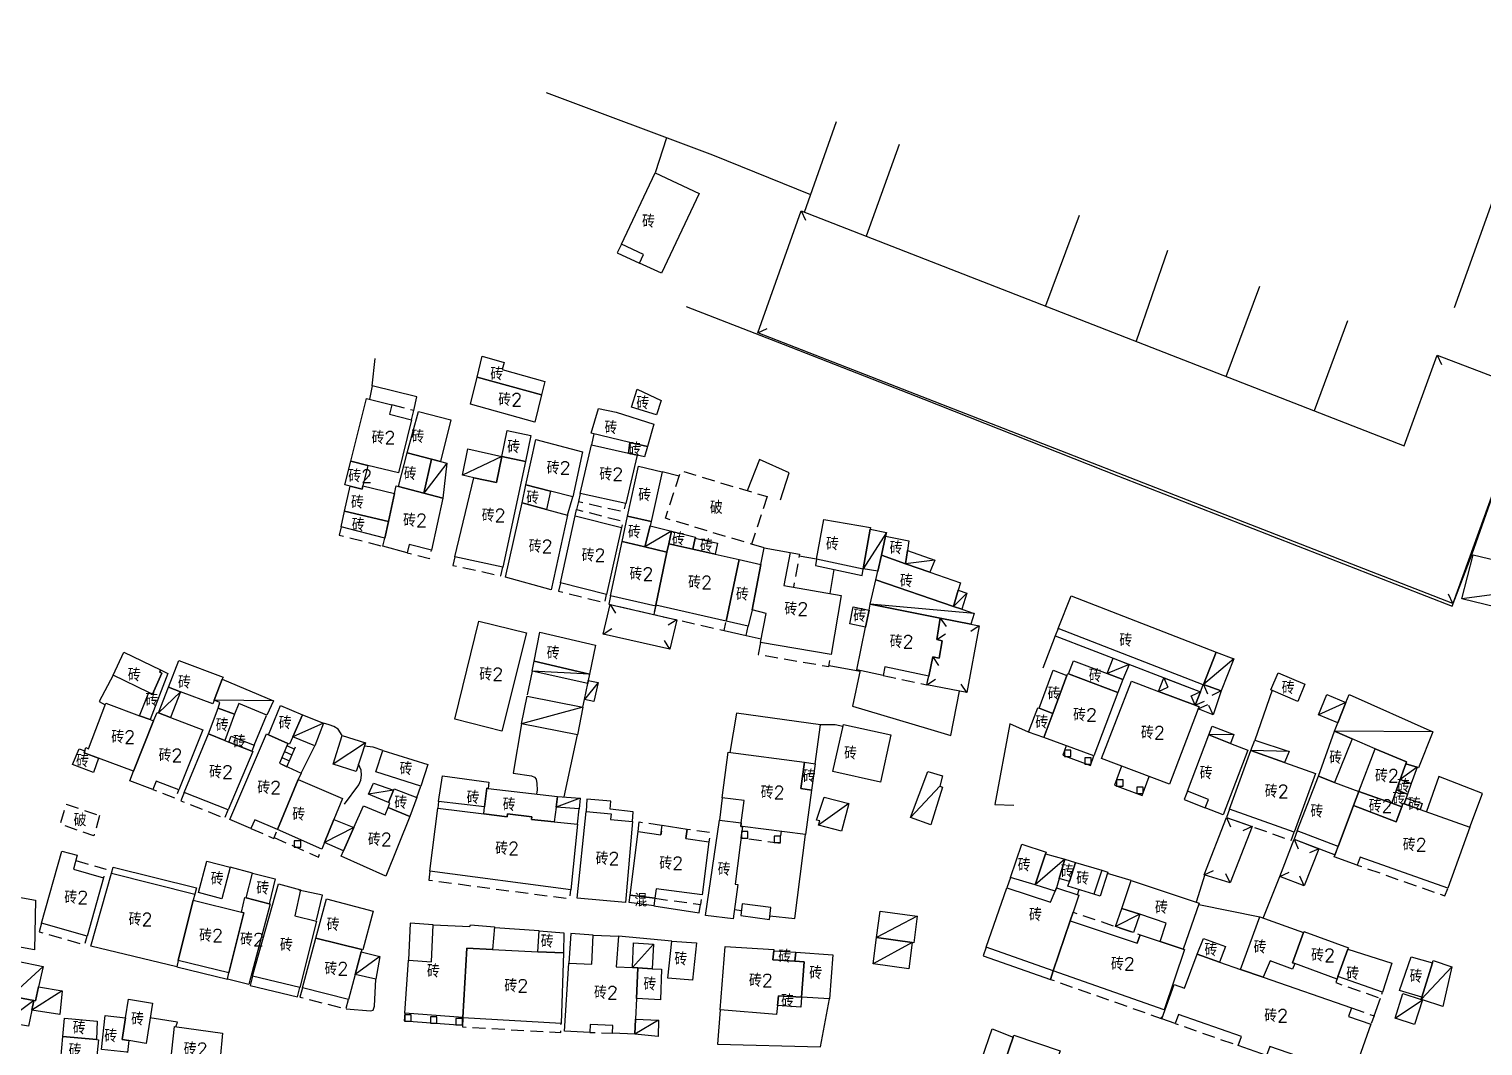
# Model space of a CAD drawing. Header units: millimetres. Extents: x 198 to 1143, y 0 to 936.
# Drawn here: x 442.6 to 668.9, y 725.9 to 884.2 of the extents above; entities that cross this region are included whole.
import ezdxf

# ---------------------------------------------------------------- set-up
doc = ezdxf.new("R2010")
doc.units = ezdxf.units.MM
doc.linetypes.add('X5', pattern=[3, 2, -1])
doc.layers.add('OldHouse', color=17, linetype='Continuous')
doc.layers.add('Text', color=252, linetype='Continuous')
doc.styles.add('HZ', font='rs.shx', dxfattribs={"width": 0.8, "bigfont": 'hztxt.shx'})
doc.linetypes.add('443', pattern='A,9.4,[169,AAA.SHX,S=1,R=0,X=0,Y=0.15],0.6', length=10)

# ---------------------------------------------------------------- blocks, each defined once
blk = doc.blocks.new('gc291')
blk.add_lwpolyline([(-0.5, -0.5), (0.5, -0.5), (0.5, 0.5), (-0.5, 0.5), (-0.5, -0.5)])

msp = doc.modelspace()

# ---------------------------------------------------------------- linework, layer by layer
at = {"layer": 'OldHouse', "linetype": '443', "flags": 128}
for points in [[(544.9, 841.02), (559.97, 835.19), (581.87, 826.62), (612.15, 814.62), (664.08, 794.42), (667.18, 802.54), (677.96, 833.12), (687.11, 858.67), (693.6, 877.26), (673.69, 884.22)], [(523.07, 874.33), (549, 864.63), (564.25, 858.46)], [(563.29, 855.74), (568.26, 869.83)], [(541.79, 867.28), (540.06, 861.82)], [(578.01, 866.23), (572.9, 851.99)], [(671.3, 860.08), (664.4, 840.81)], [(606.02, 855.19), (600.8, 841.12)], [(619.8, 849.77), (614.89, 835.62)], [(628.89, 830.16), (634.16, 844.23)], [(647.82, 838.79), (642.61, 824.81)], [(496.02, 828.69), (496.49, 832.96)], [(502.47, 824.85), (502.96, 826.99), (496.02, 828.69), (495.59, 826.62)], [(530.52, 821.22), (530.16, 819.52)], [(559.54, 810.93), (560.89, 815.17), (556.28, 817.25), (554.35, 812.37)], [(543.79, 814.63), (541.15, 815.32)], [(526.43, 808.56), (527.24, 811.39)], [(528.11, 810.69), (527.83, 809.44)], [(557, 803.49), (555.06, 804.04)], [(565.17, 801.72), (562.46, 802.18)], [(567.31, 796.35), (567.91, 800.11)], [(554.2, 789.83), (556.55, 789.3)], [(602.31, 789.8), (600.38, 784.74)], [(567.13, 785.15), (571.97, 784.3)], [(455.71, 783.67), (453.5, 779.54), (454.47, 779.02)], [(520.89, 784.26), (520.14, 780.57)], [(571.94, 784.44), (570.75, 778.82), (582.45, 775.35), (586.07, 774.27), (587.39, 781.17)], [(636.06, 781.31), (633.38, 773.53)], [(528.81, 778.7), (529.05, 779.88)], [(477.63, 772.76), (479.59, 777.38)], [(491.36, 774.28), (490.72, 775.23), (490.02, 775.64), (489.32, 775.94), (488.45, 776.2)], [(519.25, 776.06), (517.93, 768.4), (520.82, 767.97), (521.25, 767.8), (521.52, 767.48), (521.65, 766.8), (521.71, 765.75), (521.58, 765.17)], [(564.94, 769.85), (565.77, 775.91), (552.72, 777.73), (551.68, 771.62)], [(598.16, 774.8), (595.24, 776.1), (592.93, 763.54), (595.88, 763.41)], [(525.87, 764.7), (527.94, 774.39)], [(569.26, 775.68), (568.07, 775.9), (565.61, 775.92)], [(484.94, 768.4), (487.07, 772.66)], [(497.67, 771.92), (496.18, 772.43), (494.79, 772.6)], [(491.69, 763.6), (493.96, 766.59), (494.26, 767.3), (494.34, 768.11), (494.28, 768.86), (493.9, 769.81)], [(666.85, 760.02), (668.8, 765.26), (662, 767.86), (660.07, 762.41)], [(502.95, 764.62), (503.57, 766.4)], [(506.34, 763.99), (506.24, 762.95)], [(527.98, 760.44), (528.21, 762.83)], [(536.53, 760.89), (536.62, 762.36), (533.06, 762.79), (533.17, 764.06), (529.44, 764.33), (529.29, 762.41)], [(550.47, 764.58), (550.04, 761.1)], [(557.9, 746.2), (561.77, 745.77), (563.46, 758.88)], [(477.4, 752.86), (473.91, 753.75)], [(595.34, 752.16), (594.8, 750.56)], [(614.14, 751.67), (610.43, 752.78)], [(625.6, 752.63), (624.23, 748.34)], [(634.65, 745.85), (637.25, 752.34)], [(487.36, 745.53), (488.27, 749.4), (484.58, 750.18)], [(605.79, 749.45), (606.05, 750.28)], [(539.86, 747.73), (546.88, 746.68), (547.09, 747.95)], [(552.39, 747.17), (553.48, 747.04)], [(624.65, 747.95), (634.14, 746.03)], [(505.5, 744.78), (501.93, 745.05), (501.69, 739.3)], [(521.99, 743.85), (515.12, 744.35)], [(530.4, 743.19), (526.91, 743.42), (526.61, 738.84)], [(542.64, 742.25), (534.32, 743.01)], [(491.95, 731.73), (495.73, 731.41), (496.16, 731.51), (496.35, 732.11), (496.59, 736.35)], [(550.18, 731.57), (549.77, 726.2), (565.79, 725.78), (567.19, 733.26)], [(651.93, 730.63), (652.92, 733.39)], [(465.48, 728.93), (465.74, 729.65), (461.39, 730.32)]]:
    msp.add_lwpolyline(points, dxfattribs=at)
at = {"layer": 'OldHouse', "linetype": 'Continuous', "flags": 128}
for points in [[(546.92, 858.65), (541.02, 846.21), (537.59, 847.79), (538.23, 849.15), (534.8, 850.73), (540.06, 861.82)], [(522.36, 827.28), (512.34, 830.06), (513.12, 833.3), (516.55, 832.3), (516.25, 831.25), (522.86, 829.35)], [(522.36, 827.28), (521.32, 823.04), (511.3, 825.82), (512.34, 830.06)], [(540.96, 826.39), (540.27, 824.2), (536.35, 825.39), (537.24, 828.17)], [(495.36, 816.3), (492.69, 816.96), (495.15, 826.74), (499.08, 825.72), (498.72, 824.27), (502.11, 823.39), (500.09, 815.13)], [(506.66, 816.89), (505.22, 817.26), (501.45, 818.24), (503.21, 824.7), (508.25, 823.42)], [(538.84, 819.23), (536.1, 819.89), (530.08, 821.33), (531.22, 825.16), (533.99, 824.57), (539.87, 822.72)], [(519.87, 816.89), (516.2, 817.67), (517.04, 821.73), (520.71, 820.95)], [(523.77, 812.29), (519.95, 813.28), (521.46, 820.32), (528.75, 818.43), (527.24, 811.39)], [(535.88, 818.23), (537.25, 817.92), (535.49, 810.36), (528.4, 811.95), (530.16, 819.52)], [(538.84, 819.23), (538.37, 817.66), (537.25, 817.92), (535.88, 818.23), (536.1, 819.89)], [(495.36, 816.3), (494.58, 813.14), (494.45, 812.61), (492.57, 813.08), (491.78, 813.27), (492.69, 816.96)], [(505.22, 817.26), (504.03, 812.01), (500.09, 813.03), (501.45, 818.24)], [(506.66, 816.89), (507.63, 816.64), (507.03, 811.23), (504.03, 812.01), (505.22, 817.26)], [(519.87, 816.89), (516.35, 800.49), (508.9, 802.1), (511.83, 814.39), (515.36, 813.63), (516.2, 817.67)], [(516.2, 817.67), (515.36, 813.63), (511.83, 814.39), (510.07, 814.77), (510.89, 818.88)], [(539.44, 807.55), (535.76, 808.41), (537.48, 816.18), (541.15, 815.32)], [(499.51, 811.95), (498.55, 807.6), (491.71, 809.2), (492.57, 813.08), (494.45, 812.61), (494.58, 813.14)], [(500.09, 813.03), (504.03, 812.01), (507.03, 811.23), (505.23, 803.09), (501.75, 803.99), (501.47, 802.72), (497.69, 803.71), (497.97, 804.98), (498.55, 807.6), (499.51, 811.95), (499.76, 813.12)], [(523.77, 812.29), (523.16, 809.45), (519.35, 810.48), (519.95, 813.28)], [(523.16, 809.45), (526.43, 808.56), (523.89, 796.94), (516.74, 798.89), (519.35, 810.48)], [(498.55, 807.6), (497.97, 804.98), (491.17, 806.75), (491.71, 809.2)], [(534.81, 806.65), (532.5, 796.2), (525.31, 798.02), (527.62, 808.46)], [(539.44, 807.55), (539.27, 806.89), (538.42, 803.64), (534.9, 804.47), (535.76, 808.41)], [(573.53, 806.38), (572.43, 800.19), (572.43, 800.16), (565.17, 801.72), (566.31, 807.86), (573.57, 806.65)], [(542.57, 806.05), (542.16, 804.12), (541.89, 802.82), (538.42, 803.64), (539.27, 806.89)], [(546.29, 804.97), (545.93, 803.26), (542.16, 804.12), (542.57, 806.05), (546.33, 805.15)], [(575.92, 805.28), (575.25, 802.31), (574.7, 799.86), (572.43, 800.19), (573.53, 806.38), (576.06, 805.88)], [(538.42, 803.64), (541.89, 802.82), (540.17, 794.56), (540.13, 794.37), (533.12, 796), (534.9, 804.47)], [(545.93, 803.26), (549.39, 802.48), (553.11, 801.64), (551.11, 792.07), (540.17, 794.56), (541.89, 802.82), (542.16, 804.12)], [(549.39, 802.48), (545.93, 803.26), (546.29, 804.97), (549.75, 804.18)], [(555.17, 793.8), (556.51, 800.87), (557, 803.49), (561.04, 802.75), (560.09, 797.63), (568.99, 796.05), (567.42, 786.87), (556.44, 788.76), (557.3, 793.26)], [(579.31, 803.06), (579.02, 801.01), (575.25, 802.31), (575.92, 805.28), (579.53, 804.58)], [(556.51, 800.87), (555.17, 793.8), (554.55, 791.29), (551.11, 792.07), (553.11, 801.64)], [(579.02, 801.01), (582.79, 799.7), (587.56, 798.05), (587.22, 796.91), (586.47, 794.36), (574.39, 798.52), (574.7, 799.86), (575.25, 802.31)], [(582.79, 799.7), (579.02, 801.01), (579.31, 803.06), (583.57, 801.57)], [(685.13, 798.14), (683.33, 791.21), (665.57, 795.54), (667.37, 802.39)], [(586.47, 794.36), (587.78, 793.91), (589.72, 793.24), (589.17, 791.61), (584.43, 792.55), (573.53, 794.72), (574.39, 798.52)], [(587.78, 793.91), (586.47, 794.36), (587.22, 796.91), (588.54, 796.44)], [(573.34, 793.79), (572.8, 791.15), (570.34, 791.64), (570.89, 794.28)], [(584.43, 792.55), (583.89, 789.21), (584.72, 789.02), (584.26, 786.32), (583.28, 786.51), (582.63, 783.51), (575.81, 784.96), (575.53, 783.59), (571.42, 784.46), (572.8, 791.15), (573.34, 793.79), (573.53, 794.72)], [(627.36, 787.25), (625.37, 782.21), (625.34, 782.15), (602.75, 790.92), (604.77, 796.01)], [(520.04, 790.25), (516.17, 774.93), (508.9, 776.79), (512.62, 792.06)], [(529.84, 783.81), (521.21, 785.86), (522.11, 790.36), (530.75, 788.31)], [(463.06, 784.46), (462.95, 784.14), (463.27, 783.98), (461.84, 780.68), (461.28, 780.96), (455.71, 783.67), (457.37, 787.21)], [(472.69, 783.04), (471.43, 779.78), (471.2, 779.17), (466.19, 781.07), (464.31, 781.78), (465.91, 785.94), (472.8, 783.33)], [(529.84, 783.81), (529.65, 782.84), (529.55, 782.34), (520.89, 784.26), (521.21, 785.86)], [(610.4, 783.91), (612.84, 782.98), (612.07, 780.94), (604.4, 783.86), (605.17, 785.9)], [(612.84, 782.98), (610.4, 783.91), (611.32, 786.31), (613.84, 785.33)], [(628.12, 781.21), (625.37, 782.21), (627.36, 787.25), (630.09, 786.19)], [(461.47, 776.74), (459.81, 777.35), (461.28, 780.96), (461.84, 780.68), (463.27, 783.98), (462.95, 784.14), (463.06, 784.46), (464.22, 783.9)], [(474.59, 777.61), (472.03, 778.53), (472.3, 779.4), (471.43, 779.78), (472.69, 783.04), (480.67, 779.67), (479.61, 777.43), (475.27, 779.26)], [(529.55, 782.34), (529.65, 782.84), (531.18, 782.5), (530.51, 779.58), (529.05, 779.88)], [(604.14, 783.58), (601.94, 777.68), (599.8, 778.51), (601.97, 784.43)], [(604.4, 783.86), (612.07, 780.94), (608.34, 771.08), (600.55, 773.93), (601.94, 777.68), (604.14, 783.58), (604.26, 783.91)], [(641.13, 782.23), (640.07, 779.55), (635.87, 781.39), (637, 784.03)], [(466.19, 781.07), (464.64, 777.05), (462.77, 777.77), (464.31, 781.78)], [(618.38, 781.12), (624.09, 778.97), (624.69, 778.74), (624.58, 778.44), (620.07, 766.7), (609.49, 770.68), (614.16, 782.71)], [(647.54, 779.4), (646.28, 776.22), (643.3, 777.48), (644.56, 780.67)], [(658.62, 769.33), (656.88, 769.88), (656.99, 770.18), (652.08, 772.2), (648.52, 773.74), (645.77, 774.93), (646.28, 776.22), (647.54, 779.4), (648.04, 780.65), (661.08, 774.86), (658.86, 769.25)], [(459.81, 777.35), (461.47, 776.74), (462, 776.54), (458.89, 768.69), (453.44, 770.72), (451.18, 771.56), (451.29, 771.88), (451.47, 772.4), (451.85, 772.21), (454.58, 779.3)], [(474.59, 777.61), (473.09, 773.5), (470.56, 774.5), (472.03, 778.53)], [(485.15, 777.47), (483.65, 774.04), (483.15, 772.9), (482.87, 773.02), (479.9, 774.36), (481.75, 778.93)], [(528.81, 778.7), (527.94, 774.39), (519.25, 776.06), (520.11, 780.37)], [(599.8, 778.51), (601.94, 777.68), (600.55, 773.93), (598.16, 774.8), (599.62, 778.58)], [(462.77, 777.77), (464.64, 777.05), (469.65, 775.15), (465.94, 765.81), (462.38, 767.17), (461.87, 765.87), (458.31, 767.22), (458.89, 768.69), (462, 776.54), (462.53, 777.86)], [(483.65, 774.04), (485.15, 777.47), (488.45, 776.2), (487.07, 772.66)], [(473.09, 773.5), (473.73, 773.24), (477.28, 771.83), (477.42, 771.78), (473.61, 762.67), (466.76, 765.4), (470.56, 774.5)], [(477.28, 771.83), (473.73, 773.24), (474.08, 774.17), (477.63, 772.76)], [(479.9, 774.36), (482.87, 773.02), (481.57, 769.94), (484.94, 768.4), (484.52, 767.41), (481.27, 759.62), (477.73, 761.16), (477.14, 759.78), (473.84, 761.21), (479.55, 774.51)], [(494.96, 773.11), (493.53, 768.66), (489.94, 769.82), (491.36, 774.28)], [(576.74, 774.36), (575.11, 767.02), (567.71, 768.67), (569.34, 776)], [(629.58, 773.04), (632.26, 771.99), (628.45, 761.93), (625.66, 763.03), (626.15, 764.31), (622.89, 765.59), (626.21, 774.36)], [(629.58, 773.04), (626.21, 774.36), (626.72, 775.73), (630.1, 774.4)], [(648.52, 773.74), (645.78, 766.97), (643.27, 767.92), (645.77, 774.93)], [(451.29, 771.88), (451.18, 771.56), (453.44, 770.72), (452.63, 768.48), (449.37, 769.75), (450.39, 772.18)], [(504.66, 769.73), (503.57, 766.4), (496.58, 768.59), (497.67, 771.92)], [(563.28, 770.09), (562.74, 765.99), (564.4, 765.75), (563.46, 758.88), (553.62, 760.1), (553.39, 760.12), (553.45, 760.66), (553.9, 764.15), (550.47, 764.58), (551.41, 771.65)], [(637.97, 770.08), (642.84, 768.37), (639.51, 759.24), (629.42, 762.8), (632.75, 771.92)], [(637.97, 770.08), (632.75, 771.92), (633.38, 773.53), (638.71, 771.77)], [(656.88, 769.88), (656, 767.42), (655.44, 765.83), (654.69, 763.73), (649.57, 765.54), (652.08, 772.2), (656.99, 770.18)], [(564.4, 765.75), (562.74, 765.99), (563.28, 770.09), (564.94, 769.85)], [(658.62, 769.33), (657.72, 766.81), (656, 767.42), (656.88, 769.88)], [(490.04, 761.19), (488.58, 757.6), (488.16, 756.58), (481.27, 759.62), (484.52, 767.41), (491.37, 764.46)], [(514.04, 766.04), (513.85, 766.06), (513.5, 763.14), (506.34, 763.99), (506.94, 767.99), (514.16, 767.01)], [(584.75, 766.22), (582.97, 760.38), (579.81, 761.49), (582.46, 768.66), (584.76, 768.01), (584.35, 766.36)], [(645.78, 766.97), (649.57, 765.54), (648.74, 763.35), (646.34, 757.01), (639.98, 759.41), (643.27, 767.92)], [(657.72, 766.81), (657.13, 765.14), (655.44, 765.83), (656, 767.42)], [(499.35, 765.73), (498.57, 763.83), (495.46, 765.12), (496.22, 766.82)], [(501.87, 761.64), (498.51, 763.06), (498.78, 763.75), (498.57, 763.83), (499.35, 765.73), (499.46, 765.98), (502.95, 764.62)], [(514.04, 766.04), (524.84, 764.79), (524.62, 763.12), (524.32, 760.81), (520.82, 761.17), (520.87, 761.63), (517.07, 762.09), (517.01, 761.63), (513.37, 762.08), (513.5, 763.14), (513.85, 766.06)], [(524.62, 763.12), (524.84, 764.79), (528.37, 764.5), (528.21, 762.83)], [(654.69, 763.73), (656.23, 763.18), (655.37, 760.83), (648.74, 763.35), (649.57, 765.54)], [(657.13, 765.14), (656.91, 764.53), (656.59, 763.63), (656.41, 763.69), (656.23, 763.18), (654.69, 763.73), (655.44, 765.83)], [(498.51, 763.06), (501.87, 761.64), (498.13, 752.39), (491.19, 755.49), (491.56, 756.33), (493.15, 759.92), (494.67, 763.33), (498.04, 761.9)], [(513.37, 762.08), (517.01, 761.63), (517.07, 762.09), (520.87, 761.63), (520.82, 761.17), (524.32, 760.81), (527.98, 760.44), (526.93, 750.25), (504.99, 753.14), (506.24, 762.95)], [(570.21, 763.7), (569.07, 759.38), (565.45, 760.32), (565.67, 760.97), (565.18, 761.07), (566.34, 764.69)], [(656.59, 763.63), (659.1, 762.75), (666.85, 760.02), (663.39, 750.52), (649.76, 755.31), (649.31, 754.1), (645.72, 755.36), (646.34, 757.01), (648.74, 763.35), (655.37, 760.83), (656.23, 763.18), (656.41, 763.69)], [(659.1, 762.75), (656.59, 763.63), (656.91, 764.53), (659.39, 763.66)], [(493.15, 759.92), (491.56, 756.33), (488.58, 757.6), (490.04, 761.19)], [(536.53, 760.89), (535.45, 748.26), (527.91, 748.94), (529.29, 762.41), (533.18, 762.08), (533.1, 761.18)], [(540.01, 748.92), (536.14, 749.43), (537.39, 759.34), (540.95, 758.81), (541.13, 760.29), (545.04, 759.71), (544.85, 758.22), (548.41, 757.69), (547.35, 749.46), (540.19, 750.41)], [(553.45, 760.66), (553.39, 760.12), (553.62, 760.1), (552.5, 751.12), (552.93, 751.07), (552.2, 745.75), (547.91, 746.23), (550.04, 761.1)], [(454.19, 752.13), (451.65, 743.05), (444.55, 745.04), (447.69, 756.26), (450.12, 755.63), (449.51, 753.44)], [(600.82, 755.87), (599.17, 751), (595.34, 752.16), (597.09, 757.33), (600.9, 756.12)], [(603.8, 754.99), (602.93, 752.03), (602.5, 750.54), (602.29, 750.06), (599.17, 751), (600.82, 755.87)], [(473.91, 753.75), (472.64, 748.84), (469, 749.82), (470.28, 754.72)], [(605.47, 754.5), (604.52, 751.56), (602.93, 752.03), (603.8, 754.99)], [(604.52, 751.56), (605.47, 754.5), (609.55, 753.29), (608.34, 749.56), (604.28, 750.83)], [(468.17, 748.63), (465.83, 739.25), (465.59, 738.28), (452.25, 741.49), (455.42, 752.82), (468.41, 749.58)], [(479.99, 748.08), (476.4, 749.01), (477.4, 752.86), (480.93, 751.95)], [(487.33, 745.37), (484.76, 735.05), (477.41, 736.8), (481.42, 751.19), (484.85, 750.26), (483.98, 746.21)], [(622.2, 741.01), (618.66, 742.2), (619.6, 745.06), (615.47, 746.43), (612.65, 747.36), (614.14, 751.67), (624.73, 748.17)], [(443.61, 748.63), (443.45, 740.88), (433.97, 742.6), (434.13, 750.34)], [(476.4, 749.01), (479.99, 748.08), (480.13, 748.04), (476.83, 735.53), (473.48, 736.35), (473.72, 737.32), (476.05, 746.66), (475.69, 746.75), (476.19, 749.07)], [(540.01, 748.92), (539.86, 747.73), (536, 748.28), (536.14, 749.43)], [(602.29, 750.06), (602.5, 750.54), (605.98, 749.39), (605.09, 746.76), (604.64, 745.43), (602, 737.63), (591.57, 741.31), (594.8, 750.56), (601.55, 748.32)], [(475.69, 746.75), (476.05, 746.66), (473.72, 737.32), (465.83, 739.25), (468.17, 748.63)], [(494.41, 740.96), (487.23, 742.74), (488.88, 748.82), (496.17, 746.9), (494.55, 740.92)], [(580.05, 742.03), (574.51, 742.82), (575.06, 746.92), (580.84, 746.13), (580.29, 742)], [(615.47, 746.43), (614.48, 743.6), (611.67, 744.55), (612.65, 747.36)], [(514.73, 740.95), (510.75, 741.14), (510.13, 730.37), (501.08, 731.02), (501.69, 739.3), (505.26, 739.06), (505.5, 744.78), (511.22, 744.51), (511.33, 744.81), (515.06, 744.46)], [(618.66, 742.2), (622.2, 741.01), (622.42, 740.93), (619.24, 731.57), (602, 737.63), (604.64, 745.43), (615.07, 741.93), (615.52, 743.25)], [(640.95, 743.61), (639.24, 738.9), (639.61, 738.76), (639.25, 737.88), (635.75, 739.18), (634.66, 736.64), (631.16, 737.86), (634.14, 746.03)], [(494.41, 740.96), (494.31, 740.57), (493.37, 737.05), (492.34, 733.17), (485.16, 734.98), (487.23, 742.74)], [(525.79, 740.42), (521.79, 740.61), (521.99, 743.85), (525.82, 743.53)], [(536.51, 738.13), (537.35, 738.08), (537.15, 733.31), (537.01, 730.1), (536.91, 727.77), (533.41, 727.92), (533.46, 729.12), (529.96, 729.26), (529.91, 728.06), (525.92, 728.23), (526.61, 738.84), (530.19, 738.69), (530.4, 743.19), (534.32, 743.01), (534, 738.28)], [(546.48, 741.98), (545.85, 736.2), (542.02, 736.47), (542.64, 742.25)], [(580.05, 742.03), (579.51, 737.94), (573.97, 738.73), (574.51, 742.82)], [(627.89, 739), (624.41, 740.21), (625.37, 742.66), (628.83, 741.4)], [(647.85, 740.99), (646.31, 736.75), (646.17, 736.35), (639.61, 738.76), (639.24, 738.9), (640.95, 743.61), (641.01, 743.77), (647.94, 741.21)], [(493.37, 737.05), (494.31, 740.57), (497.19, 739.86), (496.59, 736.35)], [(514.73, 740.95), (521.79, 740.61), (525.79, 740.42), (525.4, 729.43), (510.13, 730.31), (510.13, 730.37), (510.75, 741.14)], [(539.59, 737.95), (537.35, 738.08), (536.51, 738.13), (536.7, 741.98), (539.79, 741.8)], [(558.5, 740.76), (558.38, 739.33), (561.81, 739.12), (563.24, 739.03), (562.81, 733.53), (559.23, 733.75), (559.07, 732.22), (558.93, 730.84), (550.18, 731.57), (550.96, 741.43), (558.52, 740.97)], [(561.93, 740.55), (561.81, 739.12), (558.38, 739.33), (558.5, 740.76)], [(562.81, 733.53), (563.24, 739.03), (561.81, 739.12), (561.93, 740.55), (567.72, 740.11), (567.19, 733.26)], [(627.89, 739), (631.16, 737.86), (634.66, 736.64), (648.43, 731.85), (647.96, 730.53), (651.45, 729.31), (648.61, 721.37), (635.7, 725.88), (635.19, 724.47), (630.78, 726.01), (631.29, 727.42), (621.47, 730.85), (620.96, 729.44), (618.88, 730.17), (620.8, 735.49), (622.43, 734.92), (624.41, 740.21)], [(646.31, 736.75), (647.85, 740.99), (654.68, 738.82), (653.22, 734.34)], [(444.09, 735.15), (443.6, 732.97), (443.38, 733.01), (439.8, 733.68), (440.83, 739.12), (444.79, 738.29)], [(539.59, 737.95), (541.05, 737.87), (540.9, 733.14), (537.15, 733.31), (537.35, 738.08)], [(661.03, 738.88), (659.37, 733.56), (655.89, 734.56), (657.69, 739.81)], [(659.48, 733.1), (659.24, 733.17), (659.37, 733.56), (661.03, 738.88), (661.15, 739.26), (664.02, 738.26), (662.61, 732.08)], [(443.38, 733.01), (443.06, 731.53), (442.51, 729.04), (438.84, 729.63), (439.11, 731.59), (439.4, 731.54), (439.8, 733.68)], [(443.06, 731.53), (443.38, 733.01), (443.6, 732.97), (444.09, 735.15), (447.78, 734.52), (447.38, 730.82)], [(458.16, 726.79), (457.08, 726.97), (457.61, 730.33), (458.07, 733.22), (461.81, 732.58), (460.82, 726.33)], [(562.81, 733.53), (562.7, 732), (559.07, 732.22), (559.23, 733.75)], [(659.24, 733.17), (659.48, 733.1), (658.24, 729.29), (655.19, 730.28), (656.42, 734.09)], [(453.09, 726.93), (447.87, 727.43), (448.12, 730.25), (453.2, 729.79)], [(457.61, 730.33), (457.08, 726.97), (458.16, 726.79), (457.95, 724.93), (457.83, 724.95), (453.89, 725.41), (454.47, 730.7)], [(468.4, 721.2), (464.48, 721.77), (465.27, 728.96), (472.73, 727.94), (472.33, 723.99), (468.73, 724.32)], [(536.91, 727.77), (537.01, 730.1), (540.58, 729.97), (540.5, 727.39)], [(595.77, 727.3), (592.61, 718.08), (589.27, 719.29), (592.52, 728.6)], [(453.09, 726.93), (453.4, 726.91), (453.07, 723.41), (447.55, 723.88), (447.87, 727.43)], [(592.57, 717.96), (592.61, 718.08), (595.77, 727.3), (595.89, 727.64), (603.07, 725.18), (599.61, 715.55)]]:
    msp.add_lwpolyline(points, close=True, dxfattribs=at)
for points in [[(562.77, 855.94), (656.59, 819.36), (661.75, 833.47), (676.17, 827.96), (664.19, 794.81), (556.03, 836.95), (562.77, 855.94)], [(562.77, 855.94), (563.44, 854.49)], [(556.03, 836.95), (557.49, 837.62)], [(661.75, 833.47), (662.42, 832.02)], [(543.41, 792.29), (542.36, 787.71), (531.97, 790.05), (533.05, 794.68), (543.41, 792.29)], [(533.05, 794.68), (533.89, 793.32)], [(664.19, 794.81), (663.53, 796.27)], [(543.41, 792.29), (542.05, 791.44)], [(589.17, 791.61), (590.48, 791.34), (588.57, 780.95), (582.33, 782.14), (582.63, 783.51), (583.28, 786.51), (584.26, 786.32), (584.72, 789.02), (583.89, 789.21), (584.43, 792.55), (589.17, 791.61)], [(584.43, 792.55), (585.34, 791.24)], [(531.97, 790.05), (533.32, 790.9)], [(583.89, 789.21), (585.21, 790.11)], [(590.48, 791.34), (589.16, 790.45)], [(542.36, 787.71), (541.51, 789.06)], [(583.28, 786.51), (584.16, 785.17)], [(582.33, 782.14), (583.67, 783.02)], [(624.9, 781.04), (624.09, 778.97), (618.38, 781.12), (619.2, 783.25), (624.9, 781.04)], [(619.2, 783.25), (619.85, 781.78)], [(588.57, 780.95), (587.66, 782.27)], [(618.38, 781.12), (619.84, 781.78)], [(624.9, 781.04), (623.44, 780.4)], [(628.12, 781.21), (626.91, 777.49), (624.58, 778.44), (624.69, 778.74), (624.09, 778.97), (624.9, 781.04), (625.34, 782.15), (625.37, 782.21), (628.12, 781.21)], [(625.37, 782.21), (626.02, 780.76)], [(628.12, 781.21), (626.68, 780.51)], [(624.09, 778.97), (623.44, 780.44)], [(624.09, 778.97), (625.55, 779.62)], [(624.58, 778.44), (626.04, 779.08)], [(626.91, 777.49), (626.23, 778.95)], [(482.87, 773.02), (481.57, 769.94)], [(482.35, 771.78), (483.53, 771.24)], [(482.74, 772.7), (483.92, 772.16)], [(482.75, 769.4), (484.06, 772.49)], [(481.57, 769.94), (482.75, 769.4)], [(481.96, 770.86), (483.14, 770.32)], [(632.96, 760.09), (629.56, 751.31), (625.49, 752.56), (628.94, 761.52), (632.96, 760.09)], [(628.94, 761.52), (629.61, 760.07)], [(632.96, 760.09), (631.51, 759.42)], [(643.33, 756.65), (641.03, 750.89), (637.25, 752.34), (639.47, 758.11), (643.33, 756.65)], [(639.47, 758.11), (640.13, 756.65)], [(643.33, 756.65), (641.87, 756.01)], [(625.49, 752.56), (626.93, 753.26)], [(629.56, 751.31), (628.86, 752.75)], [(637.25, 752.34), (638.71, 752.99)], [(641.03, 750.89), (640.39, 752.36)]]:
    msp.add_lwpolyline(points, dxfattribs=at)
at = {"layer": 'OldHouse'}
for points in [[(534.8, 850.73), (534.16, 849.38), (537.59, 847.79)], [(516.2, 817.67), (510.07, 814.77)], [(507.63, 816.64), (504.03, 812.01)], [(542.57, 806.05), (538.42, 803.64)], [(576.06, 805.88), (572.43, 800.19)], [(565.17, 801.72), (564.99, 800.74), (572.25, 799.17), (572.43, 800.16)], [(583.57, 801.57), (579.02, 801.01)], [(588.54, 796.44), (586.47, 794.36)], [(685.13, 798.14), (665.57, 795.54)], [(589.72, 793.24), (573.53, 794.72)], [(550.81, 790.6), (554.2, 789.83), (554.55, 791.29)], [(602.75, 790.92), (602.31, 789.8), (624.9, 781.04), (625.34, 782.15)], [(613.84, 785.33), (610.4, 783.91)], [(630.09, 786.19), (625.37, 782.21)], [(529.84, 783.81), (520.89, 784.26)], [(466.19, 781.07), (462.77, 777.77)], [(531.18, 782.5), (529.05, 779.88)], [(480.67, 779.67), (471.43, 779.78)], [(528.81, 778.7), (519.25, 776.06)], [(647.54, 779.4), (643.3, 777.48)], [(488.45, 776.2), (483.65, 774.04)], [(630.1, 774.4), (626.21, 774.36)], [(661.08, 774.86), (645.77, 774.93)], [(494.96, 773.11), (489.94, 769.82)], [(604.03, 772.66), (603.48, 771.19), (607.78, 769.61), (608.34, 771.08)], [(638.71, 771.77), (632.75, 771.92)], [(612.63, 769.5), (611.51, 766.52), (615.84, 764.94), (616.93, 767.88)], [(658.62, 769.33), (656, 767.42)], [(499.35, 765.73), (495.46, 765.12)], [(584.35, 766.36), (579.81, 761.49)], [(622.89, 765.59), (622.4, 764.31), (625.66, 763.03), (626.15, 764.31)], [(528.37, 764.5), (524.62, 763.12)], [(570.21, 763.7), (565.45, 760.32)], [(493.15, 759.92), (488.58, 757.6)], [(639.98, 759.41), (639.47, 758.11), (645.85, 755.7), (646.34, 757.01)], [(455.42, 752.82), (455.69, 753.78), (468.65, 750.55), (468.41, 749.58)], [(603.8, 754.99), (599.17, 751)], [(609.55, 753.29), (610.51, 753.01), (609.3, 749.27), (608.34, 749.56)], [(553.61, 748.08), (553.37, 746.24), (557.82, 745.65), (558.07, 747.48), (553.61, 748.08)], [(580.84, 746.13), (574.51, 742.82)], [(615.47, 746.43), (611.67, 744.55)], [(497.19, 739.86), (493.37, 737.05)], [(539.79, 741.8), (536.51, 738.13)], [(580.05, 742.03), (573.97, 738.73)], [(591.57, 741.31), (591.11, 739.98), (601.55, 736.31), (602, 737.63)], [(444.79, 738.29), (439.8, 733.68)], [(465.83, 739.25), (465.59, 738.28), (473.48, 736.35), (473.72, 737.32)], [(664.02, 738.26), (659.24, 733.17)], [(477.41, 736.8), (477, 735.35), (484.4, 733.6), (484.76, 735.05)], [(447.78, 734.52), (443.06, 731.53)], [(655.19, 730.28), (659.48, 733.1)], [(443.38, 733.01), (438.84, 729.63)], [(501.08, 731.02), (500.99, 729.83), (510.06, 729.17)], [(540.58, 729.97), (536.91, 727.77)]]:
    msp.add_lwpolyline(points, dxfattribs=at)
at = {"layer": 'OldHouse', "linetype": 'X5', "flags": 128}
for points in [[(502.11, 823.39), (502.47, 824.85), (499.08, 825.72)], [(528.4, 811.95), (528.11, 810.69), (535.19, 809.09), (535.49, 810.36)], [(527.62, 808.46), (527.83, 809.44), (535.02, 807.63), (534.81, 806.65)], [(491.17, 806.75), (490.89, 805.47), (497.69, 803.71), (497.97, 804.98)], [(501.75, 803.99), (501.47, 802.72), (504.95, 801.82), (505.23, 803.09)], [(508.9, 802.1), (508.57, 800.74), (516.05, 799.12), (516.35, 800.49)], [(561.04, 802.75), (562.51, 802.47), (561.57, 797.37)], [(525.31, 798.02), (525.03, 796.74), (532.22, 794.93), (532.5, 796.2)], [(533.12, 796), (532.85, 794.73), (539.86, 793.09), (540.13, 794.37)], [(540.17, 794.56), (539.86, 793.09), (550.81, 790.6), (551.11, 792.07)], [(556.44, 788.76), (556.09, 786.89), (567.1, 785), (567.42, 786.87)], [(575.53, 783.59), (582.33, 782.14), (582.63, 783.51)], [(462.38, 767.17), (461.87, 765.87), (465.43, 764.51), (465.94, 765.81)], [(466.76, 765.4), (466.21, 764.11), (473.07, 761.38), (473.61, 762.67)], [(629.42, 762.8), (628.94, 761.52), (639.03, 757.93), (639.51, 759.24)], [(537.39, 759.34), (537.57, 760.82), (541.13, 760.29), (540.95, 758.81)], [(477.14, 759.78), (480.7, 758.24), (481.27, 759.62)], [(480.75, 758.38), (487.64, 755.34), (488.16, 756.58)], [(544.85, 758.22), (545.04, 759.71), (548.61, 759.18), (548.41, 757.69)], [(553.62, 760.1), (553.4, 758.36), (559.48, 757.53), (559.7, 759.35)], [(449.89, 754.79), (454.57, 753.48), (454.19, 752.13)], [(649.76, 755.31), (649.31, 754.1), (662.94, 749.3), (663.41, 750.51)], [(504.99, 753.14), (504.81, 751.75), (526.79, 748.86), (526.93, 750.25)], [(540.01, 748.92), (547.16, 747.97), (547.35, 749.46)], [(604.64, 745.43), (605.09, 746.76), (615.52, 743.25), (615.07, 741.93)], [(444.55, 745.04), (444.17, 743.7), (451.27, 741.7), (451.65, 743.05)], [(602, 737.63), (601.55, 736.31), (618.79, 730.24), (619.24, 731.57)], [(646.31, 736.75), (645.97, 735.81), (652.92, 733.39), (653.22, 734.34)], [(485.16, 734.98), (484.77, 733.53), (491.95, 731.73), (492.34, 733.17)], [(621.47, 730.85), (620.96, 729.44), (630.78, 726.01), (631.29, 727.42)], [(648.43, 731.85), (651.93, 730.63), (651.45, 729.31)], [(510.13, 730.31), (510.05, 728.91), (525.35, 728.03), (525.4, 729.43)], [(529.96, 729.26), (529.91, 728.06), (533.41, 727.92), (533.46, 729.12)]]:
    msp.add_lwpolyline(points, dxfattribs=at)
for points in [[(557.46, 811.44), (555.06, 804.04), (541.66, 808.07), (544.06, 815.47)], [(453.58, 761.79), (452.69, 758.65), (447.51, 760.46), (448.4, 763.6)]]:
    msp.add_lwpolyline(points, close=True, dxfattribs=at)

# ---------------------------------------------------------------- block references
at = {"layer": 'OldHouse'}
for p in [(604.26, 771.5), (607.42, 770.31), (612.37, 766.89), (615.51, 765.73), (553.98, 758.8), (559.05, 758.12), (484.39, 757.37), (501.59, 730.3), (505.58, 729.99), (509.55, 729.71)]:
    msp.add_blockref('gc291', p, dxfattribs=at)

# ---------------------------------------------------------------- texts
at = {"layer": 'Text', "style": 'HZ'}
for s, p in [('砖', (538.02, 853.29)), ('砖', (514.4, 829.55)), ('砖2', (515.63, 825.55)), ('砖', (537.12, 825.03)), ('砖2', (495.92, 819.64)), ('砖', (502.13, 819.79)), ('砖', (532.17, 821.18)), ('砖', (517.03, 818.2)), ('砖', (535.86, 817.87)), ('砖2', (523.17, 814.93)), ('砖2', (492.3, 813.67)), ('砖', (500.93, 814.03)), ('砖2', (531.37, 813.94)), ('砖', (519.99, 810.3)), ('砖', (537.42, 810.71)), ('砖', (492.72, 809.57)), ('破', (548.56, 808.75)), ('砖', (492.85, 806.06)), ('砖2', (500.83, 806.75)), ('砖2', (513.06, 807.52)), ('砖', (535.81, 804.96)), ('砖', (542.66, 803.85)), ('砖2', (520.38, 802.72)), ('砖2', (528.61, 801.33)), ('砖', (547.02, 802.81)), ('砖', (566.64, 803.09)), ('砖', (576.54, 802.47)), ('砖2', (536.06, 798.41)), ('砖2', (545.19, 797.1)), ('砖', (578.15, 797.32)), ('砖', (552.62, 795.25)), ('砖2', (560.17, 792.96)), ('砖', (570.88, 791.92)), ('砖2', (576.56, 787.88)), ('砖', (612.29, 788.08)), ('砖', (523.18, 786.09)), ('砖', (457.99, 782.68)), ('砖', (465.79, 781.56)), ('砖2', (512.69, 782.8)), ('砖', (607.53, 782.59)), ('砖', (637.56, 780.69)), ('砖', (460.71, 778.8)), ('砖', (601.12, 779.79)), ('砖2', (605.1, 776.47)), ('砖', (471.67, 774.88)), ('砖', (481.46, 775.24)), ('砖', (599.21, 775.34)), ('砖2', (455.41, 773.03)), ('砖', (474.34, 772.29)), ('砖2', (615.65, 773.7)), ('砖', (449.93, 769.32)), ('砖2', (462.77, 770.19)), ('砖', (569.46, 770.51)), ('砖', (644.95, 769.82)), ('砖2', (470.64, 767.59)), ('砖', (500.27, 768.09)), ('砖', (624.79, 767.43)), ('砖2', (478.13, 765.17)), ('砖', (562.99, 766.94)), ('砖2', (652.07, 767)), ('砖', (655.49, 765.43)), ('砖', (499.46, 762.84)), ('砖', (510.7, 763.62)), ('砖2', (556.48, 764.41)), ('砖2', (634.93, 764.58)), ('砖', (654.78, 763.42)), ('砖', (657.21, 762.56)), ('砖', (483.57, 761.01)), ('砖', (516.34, 762.5)), ('砖', (642.02, 761.46)), ('砖2', (651.1, 762.29)), ('破', (449.55, 760.12)), ('砖2', (495.35, 757.09)), ('砖2', (656.4, 756.26)), ('砖2', (515.16, 755.69)), ('砖2', (530.78, 754.12)), ('砖2', (540.7, 753.39)), ('砖', (549.79, 752.44)), ('砖', (596.48, 753.1)), ('砖', (603.16, 752.14)), ('砖', (470.9, 750.96)), ('砖', (477.98, 749.51)), ('砖', (605.59, 751.03)), ('砖2', (448.11, 748.06)), ('混', (536.83, 747.64)), ('砖2', (458.11, 744.66)), ('砖', (598.23, 745.36)), ('砖', (617.84, 746.5)), ('砖', (488.93, 743.85)), ('砖2', (469.09, 742.14)), ('砖2', (475.46, 741.52)), ('砖', (481.65, 740.68)), ('砖', (522.25, 741.22)), ('砖', (633.18, 740.33)), ('砖', (543.05, 738.47)), ('砖', (559.22, 738.88)), ('砖2', (610.98, 737.72)), ('砖', (625.54, 739.89)), ('砖2', (642.14, 739.06)), ('砖2', (488.59, 736.96)), ('砖', (504.53, 736.6)), ('砖', (564.03, 736.33)), ('砖', (647.6, 736.23)), ('砖', (657.45, 735.78)), ('砖2', (516.58, 734.31)), ('砖2', (530.54, 733.25)), ('砖', (538.22, 734.56)), ('砖2', (554.64, 735.14)), ('砖', (559.66, 731.95)), ('砖', (458.5, 729.12)), ('砖2', (634.84, 729.66)), ('砖', (449.43, 727.74)), ('砖', (454.32, 726.49)), ('砖', (448.77, 724.27)), ('砖2', (466.69, 724.45))]:
    msp.add_text(s, height=2, dxfattribs=at).set_placement(p)

doc.saveas('drawing.dxf')
